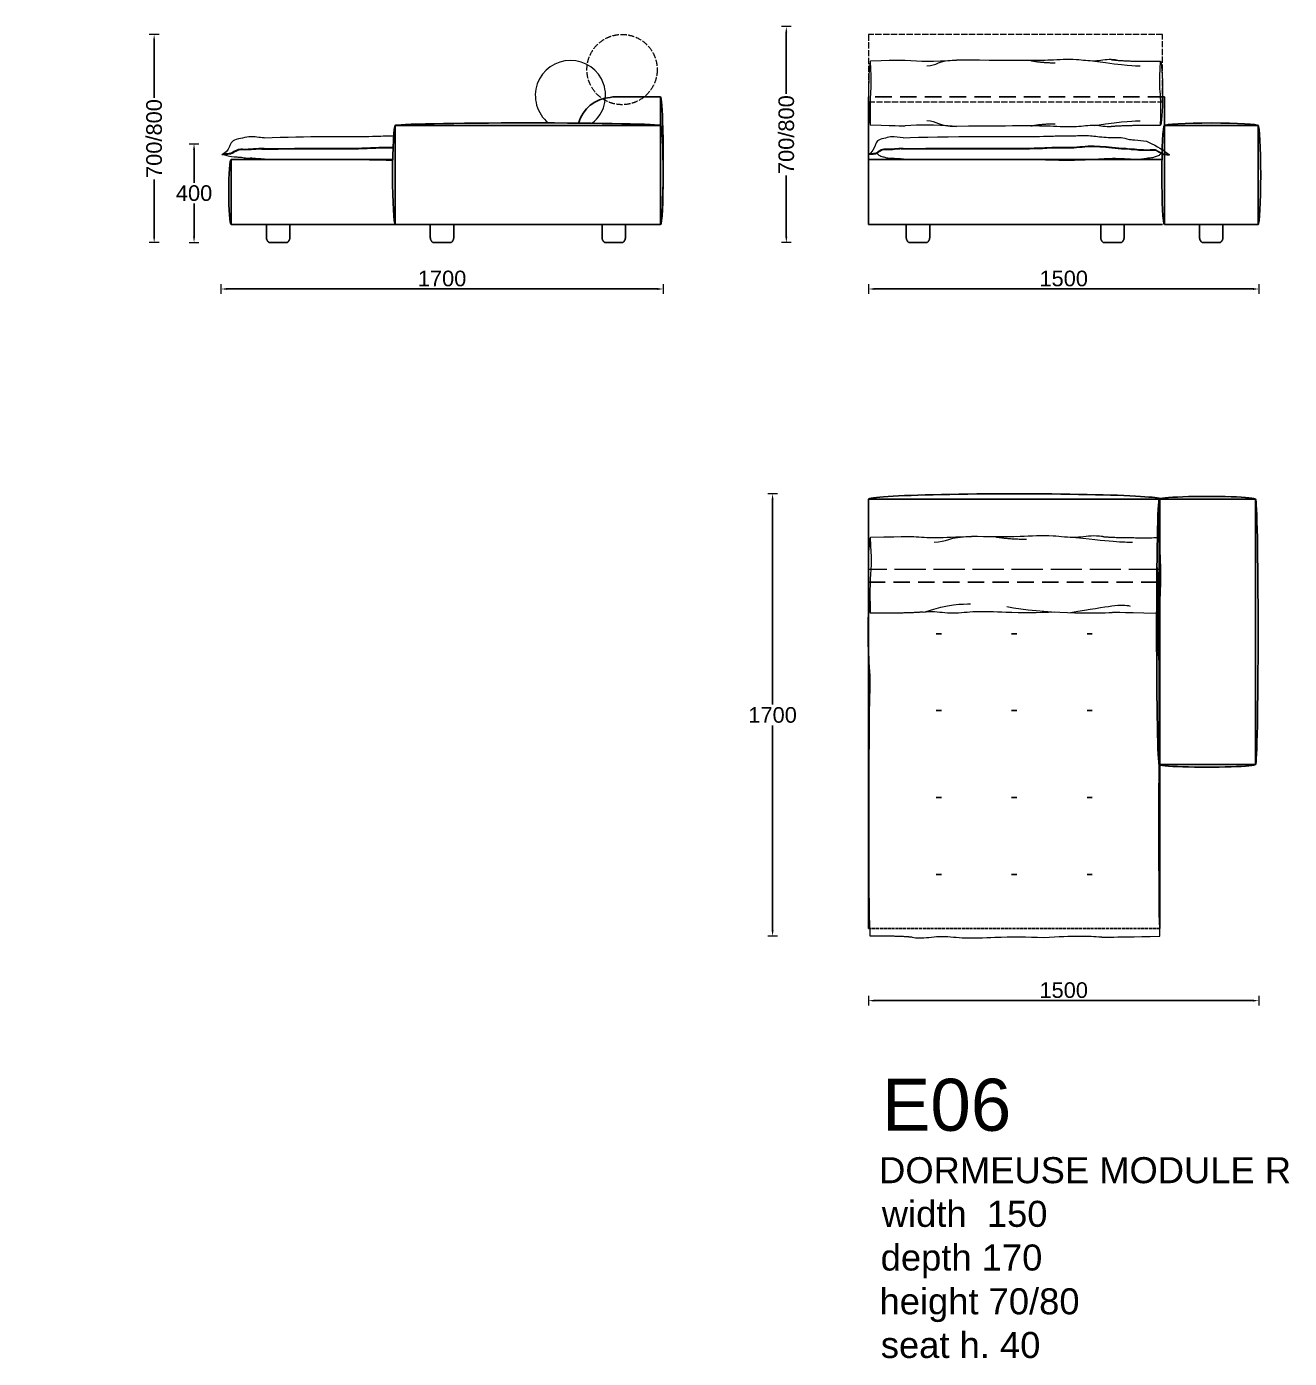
# Model space of a CAD drawing. Header units: millimetres. Extents: x 6668 to 47386, y -6732 to 35544.
# Drawn here: x 36872 to 41725, y 30427 to 35544 of the extents above; entities that cross this region are included whole.
import ezdxf

# ---------------------------------------------------------------- set-up
doc = ezdxf.new("R2010")
doc.units = ezdxf.units.MM
doc.linetypes.add('ACAD_ISO02W100', pattern=[15, 12, -3])
doc.linetypes.add('NASCOSTA', pattern=[9.525, 6.35, -3.175])
doc.layers.add('_ARREDO', color=7, linetype='Continuous')
doc.layers.add('TESTO', color=1, linetype='Continuous')
for name, color, linetype, lineweight in [('_CUSCINO SEDUTA', 8, 'Continuous', 9), ('_QUOTE', 1, 'Continuous', 9), ('_RULLO', 8, 'Continuous', 9)]:
    doc.layers.add(name, color=color, linetype=linetype, lineweight=lineweight)
doc.styles.add('Arial', font='arial.ttf')
doc.styles.get("Standard").update_dxf_attribs({"font": 'arial.ttf'})
doc.dimstyles.new('1_1', dxfattribs={"dimscale": 15, "dimtxt": 4, "dimasz": 1.5, "dimexe": 1.25, "dimexo": 2, "dimtad": 1, "dimtih": 1, "dimtoh": 1, "dimdec": 0, "dimtxsty": 'Standard', "dimcen": 2.5, "dimclrd": 256, "dimclre": 256, "dimclrt": 256, "dimadec": 0, "dimazin": 0, "dimtfac": 1, "dimtdec": 0, "dimtmove": 0, "dimatfit": 3, "dimfxl": 1.25, "dimfxlon": 1, "dimlwe": 0, "dimarcsym": 0})

# ---------------------------------------------------------------- blocks, each defined once
blk = doc.blocks.new('armrest_38')
at = {"layer": '_ARREDO'}
for p, q in [((-19, -101.99), (-19, 0.01)), ((-19, -0.01), (18, 0.01)), ((18, -101.99), (18, 0.01)), ((-19, -101.99), (18, -101.99))]:
    blk.add_line(p, q, dxfattribs=at)
at = {"layer": '_ARREDO', "extrusion": (0, 0, -1)}
for centre, major_axis, ratio, start_param, end_param in [((-19, -50.99), (0, 51), 0.019608, 3.141593, 6.283185), ((-0.5, -101.99), (-18.5, 0), 0.054047, 3.14149, 6.304844)]:
    blk.add_ellipse(centre, major_axis=major_axis, ratio=ratio, start_param=start_param, end_param=end_param, dxfattribs=at)
at = {"layer": '_ARREDO'}
for centre, major_axis, ratio, start_param, end_param in [((-0.5, 0.01), (18.5, 0), 0.054047, -0.000103, 3.163251), ((18, -50.99), (0, 51), 0.019608, 3.141593, 6.283185)]:
    blk.add_ellipse(centre, major_axis=major_axis, ratio=ratio, start_param=start_param, end_param=end_param, dxfattribs=at)
blk = doc.blocks.new('rullo')
at = {"layer": '_RULLO', "linetype": 'ACAD_ISO02W100'}
blk.add_lwpolyline([(-56, -0.02), (56, -0.02), (56, -27.02), (-56, -27.02)], close=True, dxfattribs=at)
at = {"layer": '_RULLO'}
blk.add_ellipse((-55.19, -29.33), major_axis=(0, 14.51), ratio=0.069077, start_param=0, end_param=3.141593, dxfattribs=at)
at = {"layer": '_RULLO', "extrusion": (0, 0, -1)}
blk.add_ellipse((55.17, -29.35), major_axis=(0, 14.51), ratio=0.069077, start_param=0, end_param=3.141593, dxfattribs=at)
at = {"layer": '_RULLO', "lineweight": 9}
for points, degree in [([(-38.66, -14.55), (-39.34, -14.49), (-40.03, -14.43), (-55.19, -14.82)], 3), ([(-54.92, -25.35), (-54.86, -24.66), (-54.8, -23.98), (-55.19, -14.82)], 3), ([(-16.45, -14.39), (-28.32, -15.14), (-33.5, -14.98), (-38.66, -14.55)], 3), ([(-30.79, -16.6), (-25.61, -16.6), (-25.61, -14.39), (-16.45, -14.39)], 3), ([(2.22, -14.44), (-4.02, -14.65), (-10.25, -14.59), (-16.45, -14.39)], 3), ([(-7.11, -14.57), (-1.61, -15.42), (4.73, -15.42)], 2), ([(14.89, -14.26), (10.69, -14.03), (6.45, -14.29), (2.22, -14.44)], 3), ([(23.68, -14.74), (20.77, -14.84), (17.84, -14.42), (14.89, -14.26)], 3), ([(31.55, -14.21), (28.91, -14.13), (26.31, -14.65), (23.68, -14.74)], 3), ([(23.68, -14.74), (38.39, -16.56), (43.41, -16.56), (45.44, -16.56)], 3), ([(34.06, -14.43), (33.19, -14.31), (32.36, -14.24), (31.55, -14.21)], 3), ([(34.06, -14.43), (38.73, -14.95), (55.17, -14.84)], 2), ([(54.91, -25.37), (54.85, -24.69), (54.79, -24), (55.17, -14.84)], 3), ([(-55.19, -43.84), (-55.47, -34.53), (-55.31, -29.93), (-54.92, -25.35)], 3), ([(55.17, -43.86), (55.46, -34.56), (55.29, -29.95), (54.91, -25.37)], 3), ([(-33.82, -43.28), (-26, -40.3), (-19.38, -40.3), (-16.86, -40.3)], 3), ([(44.72, -41.24), (40.7, -40.3), (37.26, -41.29), (21.63, -43.68)], 3), ([(-35.07, -43.42), (-39.75, -43.95), (-55.19, -43.84)], 2), ([(-35.07, -43.42), (-34.2, -43.31), (-33.38, -43.23), (-32.57, -43.21)], 3), ([(-32.57, -43.21), (-29.93, -43.13), (-27.32, -43.65), (-24.7, -43.74)], 3), ([(-24.7, -43.74), (-21.79, -43.84), (-18.86, -43.42), (-15.91, -43.26)], 3), ([(-15.91, -43.26), (-11.71, -43.02), (-7.47, -43.29), (-3.24, -43.44)], 3), ([(-3.24, -43.44), (3, -43.65), (9.23, -43.59), (15.43, -43.39)], 3), ([(-2.83, -41.29), (10.47, -44.08), (32.49, -43.98), (37.64, -43.55)], 3), ([(37.64, -43.55), (38.33, -43.49), (39.01, -43.43), (55.17, -43.82)], 3)]:
    blk.add_open_spline(points, degree=degree, dxfattribs=at)
blk = doc.blocks.new('*D252')
at = {"layer": '_QUOTE', "lineweight": 0, "transparency": 16777216}
for p, q in [((40107.9, 34554.5), (40107.9, 34517)), ((41608, 34554.5), (41608, 34517))]:
    blk.add_line(p, q, dxfattribs=at)
at = {"layer": '_QUOTE', "lineweight": -2, "transparency": 16777216}
blk.add_line((40130.4, 34535.8), (41585.5, 34535.8), dxfattribs=at)
at = {"layer": '_QUOTE', "transparency": 16777216}
for points in [[(40130.4, 34539.5), (40130.4, 34532), (40107.9, 34535.8)], [(41585.5, 34539.5), (41585.5, 34532), (41608, 34535.8)]]:
    blk.add_solid(points, dxfattribs=at)
at = {"layer": 'Defpoints', "color": 0, "transparency": 16777216}
for p in [(41608, 34973.7), (40107.9, 34923.5), (41608, 34535.8)]:
    blk.add_point(p, dxfattribs=at)
at = {"layer": '_QUOTE', "transparency": 16777216, "insert": (40857.9, 34575.8), "char_height": 60, "attachment_point": 5}
blk.add_mtext('1500', dxfattribs=at)
blk = doc.blocks.new('*D351')
at = {"layer": '_QUOTE', "lineweight": 0, "transparency": 16777216}
for p, q in [((37618.9, 34554.5), (37618.9, 34517)), ((39318.7, 34554.5), (39318.7, 34517))]:
    blk.add_line(p, q, dxfattribs=at)
at = {"layer": '_QUOTE', "lineweight": -2, "transparency": 16777216}
blk.add_line((39296.2, 34535.8), (37641.4, 34535.8), dxfattribs=at)
at = {"layer": '_QUOTE', "transparency": 16777216}
for points in [[(37641.4, 34539.5), (37641.4, 34532), (37618.9, 34535.8)], [(39296.2, 34539.5), (39296.2, 34532), (39318.7, 34535.8)]]:
    blk.add_solid(points, dxfattribs=at)
at = {"layer": 'Defpoints', "color": 0, "transparency": 16777216}
for p in [(39318.7, 35028.9), (37618.9, 34908.7), (37618.9, 34535.8)]:
    blk.add_point(p, dxfattribs=at)
at = {"layer": '_QUOTE', "transparency": 16777216, "insert": (38468.8, 34575.8), "char_height": 60, "attachment_point": 5}
blk.add_mtext('1700', dxfattribs=at)
blk = doc.blocks.new('*D253')
at = {"layer": '_QUOTE', "lineweight": 0, "transparency": 16777216}
for p, q in [((40107.9, 31820.4), (40107.9, 31782.9)), ((41608, 31820.4), (41608, 31782.9))]:
    blk.add_line(p, q, dxfattribs=at)
at = {"layer": '_QUOTE', "lineweight": -2, "transparency": 16777216}
blk.add_line((40130.4, 31801.7), (41585.5, 31801.7), dxfattribs=at)
at = {"layer": '_QUOTE', "transparency": 16777216}
for points in [[(40130.4, 31805.4), (40130.4, 31797.9), (40107.9, 31801.7)], [(41585.5, 31805.4), (41585.5, 31797.9), (41608, 31801.7)]]:
    blk.add_solid(points, dxfattribs=at)
at = {"layer": 'Defpoints', "color": 0, "transparency": 16777216}
for p in [(41608, 32239.6), (40107.9, 32189.3), (41608, 31801.7)]:
    blk.add_point(p, dxfattribs=at)
at = {"layer": '_QUOTE', "transparency": 16777216, "insert": (40857.9, 31841.7), "char_height": 60, "attachment_point": 5}
blk.add_mtext('1500', dxfattribs=at)
blk = doc.blocks.new('*D352')
at = {"layer": '_QUOTE', "lineweight": 0, "transparency": 16777216}
for p, q in [((39757.9, 33748.9), (39720.4, 33748.9)), ((39757.9, 32049.1), (39720.4, 32049.1))]:
    blk.add_line(p, q, dxfattribs=at)
at = {"layer": '_QUOTE', "lineweight": -2, "transparency": 16777216}
for p, q in [((39739.1, 33726.4), (39739.1, 32939)), ((39739.1, 32071.6), (39739.1, 32859))]:
    blk.add_line(p, q, dxfattribs=at)
at = {"layer": '_QUOTE', "transparency": 16777216}
for points in [[(39735.4, 33726.4), (39742.9, 33726.4), (39739.1, 33748.9)], [(39735.4, 32071.6), (39742.9, 32071.6), (39739.1, 32049.1)]]:
    blk.add_solid(points, dxfattribs=at)
at = {"layer": 'Defpoints', "color": 0, "transparency": 16777216}
for p in [(39739.1, 33748.9), (40667.9, 33748.9), (40593.8, 32049.1)]:
    blk.add_point(p, dxfattribs=at)
at = {"layer": '_QUOTE', "transparency": 16777216, "insert": (39739.1, 32899), "char_height": 60, "attachment_point": 5}
blk.add_mtext('1700', dxfattribs=at)
blk = doc.blocks.new('*D285')
at = {"layer": '_QUOTE', "lineweight": 0, "transparency": 16777216}
for p, q in [((37381.1, 35513.8), (37343.6, 35513.8)), ((37381.1, 34713.8), (37343.6, 34713.8))]:
    blk.add_line(p, q, dxfattribs=at)
at = {"layer": '_QUOTE', "lineweight": -2, "transparency": 16777216}
for p, q in [((37362.3, 35491.3), (37362.3, 35270.7)), ((37362.3, 34736.3), (37362.3, 34956.9))]:
    blk.add_line(p, q, dxfattribs=at)
at = {"layer": '_QUOTE', "transparency": 16777216}
for points in [[(37358.6, 35491.3), (37366.1, 35491.3), (37362.3, 35513.8)], [(37358.6, 34736.3), (37366.1, 34736.3), (37362.3, 34713.8)]]:
    blk.add_solid(points, dxfattribs=at)
at = {"layer": 'Defpoints', "color": 0, "transparency": 16777216}
for p in [(38971, 35513.8), (37362.3, 34713.8), (38124.7, 34713.8)]:
    blk.add_point(p, dxfattribs=at)
at = {"layer": '_QUOTE', "transparency": 16777216, "insert": (37362.3, 35113.8), "char_height": 60, "attachment_point": 5, "rotation": 90}
blk.add_mtext('700/800', dxfattribs=at)
blk = doc.blocks.new('*D286')
at = {"layer": '_QUOTE', "lineweight": 0, "transparency": 16777216}
for p, q in [((39810.6, 35543.8), (39773.1, 35543.8)), ((39810.6, 34713.8), (39773.1, 34713.8))]:
    blk.add_line(p, q, dxfattribs=at)
at = {"layer": '_QUOTE', "lineweight": -2, "transparency": 16777216}
for p, q in [((39791.9, 35521.3), (39791.9, 35285.7)), ((39791.9, 34736.3), (39791.9, 34971.9))]:
    blk.add_line(p, q, dxfattribs=at)
at = {"layer": '_QUOTE', "transparency": 16777216}
for points in [[(39788.1, 35521.3), (39795.6, 35521.3), (39791.9, 35543.8)], [(39788.1, 34736.3), (39795.6, 34736.3), (39791.9, 34713.8)]]:
    blk.add_solid(points, dxfattribs=at)
at = {"layer": 'Defpoints', "color": 0, "transparency": 16777216}
for p in [(40361.9, 35543.8), (39791.9, 34713.8), (40554.3, 34713.8)]:
    blk.add_point(p, dxfattribs=at)
at = {"layer": '_QUOTE', "transparency": 16777216, "insert": (39791.9, 35128.8), "char_height": 60, "attachment_point": 5, "rotation": 90}
blk.add_mtext('700/800', dxfattribs=at)
blk = doc.blocks.new('*D309')
at = {"layer": '_QUOTE', "lineweight": 0, "transparency": 16777216}
for p, q in [((37496.9, 35093.9), (37534.4, 35093.9)), ((37496.9, 34713.8), (37534.4, 34713.8))]:
    blk.add_line(p, q, dxfattribs=at)
at = {"layer": '_QUOTE', "lineweight": -2, "transparency": 16777216}
for p, q in [((37515.7, 35071.4), (37515.7, 34943.8)), ((37515.7, 34736.3), (37515.7, 34863.8))]:
    blk.add_line(p, q, dxfattribs=at)
at = {"layer": '_QUOTE', "transparency": 16777216}
for points in [[(37511.9, 35071.4), (37519.4, 35071.4), (37515.7, 35093.9)], [(37511.9, 34736.3), (37519.4, 34736.3), (37515.7, 34713.8)]]:
    blk.add_solid(points, dxfattribs=at)
at = {"layer": 'Defpoints', "color": 0, "transparency": 16777216}
for p in [(36872.2, 35093.9), (36872.2, 34713.8), (37515.7, 34713.8)]:
    blk.add_point(p, dxfattribs=at)
at = {"layer": '_QUOTE', "transparency": 16777216, "insert": (37515.7, 34903.8), "char_height": 60, "attachment_point": 5}
blk.add_mtext('400', dxfattribs=at)
blk = doc.blocks.new('PIEDINO MIAMI SOFT_PANAMA H7CM')
at = {"color": 0, "linetype": 'ByBlock', "lineweight": -2}
for points in [[(45, 0), (-45, 0)], [(-45, 0), (-45, -50.4)], [(-45, -50.4), (-45, -51.2), (-44.9, -52), (-44.8, -52.9), (-44.7, -53.7), (-44.5, -54.5), (-44.4, -55.3), (-44.2, -56.1), (-43.9, -56.9), (-43.7, -57.7), (-43.4, -58.5), (-43.1, -59.3), (-42.7, -60), (-42.4, -60.8), (-42, -61.5), (-41.6, -62.2), (-41.1, -63), (-40.7, -63.6), (-40.2, -64.3), (-39.7, -65), (-39.1, -65.6), (-38.6, -66.2), (-38, -66.8), (-37.4, -67.4), (-36.8, -68), (-36.1, -68.5), (-35.5, -69), (-34.8, -69.5), (-34.1, -70)], [(34.1, -70), (34.8, -69.5), (35.5, -69), (36.1, -68.5), (36.8, -68), (37.4, -67.4), (38, -66.8), (38.6, -66.2), (39.1, -65.6), (39.7, -65), (40.2, -64.3), (40.7, -63.6), (41.1, -63), (41.6, -62.2), (42, -61.5), (42.4, -60.8), (42.7, -60), (43.1, -59.3), (43.4, -58.5), (43.7, -57.7), (43.9, -56.9), (44.2, -56.1), (44.4, -55.3), (44.5, -54.5), (44.7, -53.7), (44.8, -52.9), (44.9, -52), (45, -51.2), (45, -50.4)], [(45, -50.4), (45, 0)], [(-34.1, -70), (34.1, -70)]]:
    blk.add_lwpolyline(points, dxfattribs=at)

msp = doc.modelspace()

# ---------------------------------------------------------------- linework, layer by layer
at = {"layer": '_ARREDO'}
for p, q in [((39308.7, 35273.5), (39147.3, 35273.5)), ((39308.7, 35273.5), (39308.7, 34783.8)), ((40107.9, 35273.5), (40107.9, 34783.8)), ((41245, 35163.7), (41245, 35273.5)), ((38288.7, 35163.8), (39308.7, 35163.8)), ((38288.7, 35163.8), (38288.7, 34783.8)), ((39308.7, 35163.8), (39308.7, 34783.8)), ((41245, 35163.7), (41605, 35163.7)), ((41245, 35163.7), (41245, 34783.8)), ((41605, 35163.7), (41245, 35163.7)), ((41245, 35163.7), (41245, 34783.8)), ((41605, 35163.7), (41605, 34783.8)), ((41605, 34783.8), (41605, 35163.7)), ((37658.9, 35033.7), (37658.9, 34783.7)), ((38279.3, 35033.7), (37658.9, 35033.7)), ((41237.9, 35033.8), (40107.9, 35033.8)), ((38288.9, 34783.7), (37658.9, 34783.7)), ((41237.9, 34783.8), (40107.9, 34783.8)), ((41245, 34783.8), (41605, 34783.8)), ((40107.9, 32078.9), (40107.9, 33728.9)), ((40107.9, 33728.9), (41227.9, 33728.9)), ((41227.9, 33728.9), (41227.9, 32078.9)), ((40367.9, 33211.4), (40387.9, 33211.4)), ((40657.9, 33211.4), (40677.9, 33211.4)), ((40967.9, 33211.4), (40947.9, 33211.4)), ((40367.9, 32916.4), (40387.9, 32916.4)), ((40657.9, 32916.4), (40677.9, 32916.4)), ((40967.9, 32916.4), (40947.9, 32916.4)), ((40367.9, 32581.5), (40387.9, 32581.5)), ((40657.9, 32581.5), (40677.9, 32581.5)), ((40967.9, 32581.5), (40947.9, 32581.5)), ((40367.9, 32286.5), (40387.9, 32286.5)), ((40657.9, 32286.5), (40677.9, 32286.5)), ((40967.9, 32286.5), (40947.9, 32286.5))]:
    msp.add_line(p, q, dxfattribs=at)
at = {"layer": '_ARREDO', "linetype": 'NASCOSTA', "ltscale": 10}
msp.add_line((41245, 35273.5), (40107.9, 35273.5), dxfattribs=at)
at = {"layer": '_ARREDO', "linetype": 'ACAD_ISO02W100'}
msp.add_line((41227.9, 32078.9), (40107.9, 32078.9), dxfattribs=at)
at = {"layer": '_ARREDO'}
for points in [[(39115.3, 35272.1), (39124.8, 35273.5)], [(39308.7, 35273.5), (39124.8, 35273.5)]]:
    msp.add_lwpolyline(points, dxfattribs=at)
msp.add_lwpolyline([(38288.7, 34783.8), (39308.7, 34783.8), (39308.7, 35163.8), (38288.7, 35163.8)], close=True, dxfattribs=at)
at = {"layer": '_ARREDO', "linetype": 'NASCOSTA', "ltscale": 10}
msp.add_lwpolyline([(40107.9, 33408.9), (41227.9, 33408.9)], dxfattribs=at)
at = {"layer": '_ARREDO'}
msp.add_arc((39125.6, 35134.2), 138.3, 94.281, 163.6673, dxfattribs=at)
at = {"layer": '_ARREDO', "extrusion": (0, 0, -1)}
msp.add_ellipse((39308.7, 35028.9), major_axis=(0, 244.6), ratio=0.040884, start_param=0, end_param=3.141593, dxfattribs=at)
at = {"layer": '_ARREDO'}
for centre, major_axis, ratio, start_param, end_param in [((38288.7, 34973.8), (0, -190), 0.052632, 3.141593, 6.283185), ((38798.7, 35163.8), (-510, 0), 0.019608, 3.141593, 6.283185), ((39308.7, 34973.8), (0, 190), 0.052632, 3.141593, 6.283185), ((41245, 34973.7), (0, -189.9), 0.052652, 3.141593, 6.283185), ((41425, 35163.7), (-180, 0), 0.055556, 3.141593, 6.283185), ((41605, 34973.7), (0, 189.9), 0.052652, 3.141593, 6.283185), ((37658.9, 34908.7), (0, -125), 0.08, 3.141593, 6.283185), ((40667.9, 33728.8), (560, 0.1), 0.035879, -0.000011, 3.141593)]:
    msp.add_ellipse(centre, major_axis=major_axis, ratio=ratio, start_param=start_param, end_param=end_param, dxfattribs=at)
at = {"layer": '_ARREDO', "lineweight": 9}
for points, degree in [([(40110.6, 33323.6), (40111.1, 33330.4), (40111.8, 33337.3), (40107.9, 33428.9)], 3), ([(41224.2, 33323.3), (41224.7, 33330.2), (41225.4, 33337.1), (41221.5, 33428.7)], 3), ([(40106.8, 33168.5), (40104.7, 33220.2), (40106.2, 33272.1), (40110.6, 33323.6)], 3), ([(41220.4, 33168.3), (41218.3, 33220), (41219.8, 33271.8), (41224.2, 33323.3)], 3), ([(40114.1, 33032.7), (40113.4, 33077.9), (40108.7, 33123.2), (40106.8, 33168.5)], 3), ([(41227.7, 33032.5), (41227, 33077.6), (41222.3, 33122.9), (41220.4, 33168.3)], 3), ([(40112.2, 32941.5), (40113.2, 32971.9), (40114.6, 33002.3), (40114.1, 33032.7)], 3), ([(41225.8, 32941.3), (41226.8, 32971.7), (41228.2, 33002.1), (41227.7, 33032.5)], 3), ([(40111.7, 32124.8), (40109.6, 32187.2), (40110.1, 32879.5), (40112.2, 32941.5)], 3), ([(41225.3, 32124.5), (41223.2, 32186.9), (41223.7, 32879.2), (41225.8, 32941.3)], 3), ([(40114.3, 32049.1), (40113.9, 32074.3), (40112.6, 32099.5), (40111.7, 32124.8)], 3), ([(41227.9, 32048.9), (41227.5, 32074.1), (41226.2, 32099.3), (41225.3, 32124.5)], 3), ([(40275.4, 32045), (40228.7, 32050.2), (40114.3, 32049.1)], 2), ([(40275.4, 32045), (40284.2, 32043.8), (40292.4, 32043.1), (40300.5, 32042.8)], 3), ([(40300.5, 32042.8), (40326.9, 32042.1), (40353, 32047.2), (40379.2, 32048.1)], 3), ([(40379.2, 32048.1), (40408.3, 32049.1), (40437.6, 32045), (40467.1, 32043.3)], 3), ([(40467.1, 32043.3), (40509.1, 32041), (40551.5, 32043.6), (40593.8, 32045.1)], 3), ([(40593.8, 32045.1), (40656.2, 32047.2), (40718.5, 32046.6), (40780.5, 32044.6)], 3), ([(40780.5, 32044.6), (40899.2, 32052.1), (40951.1, 32050.6), (41002.6, 32046.2)], 3), ([(41002.6, 32046.2), (41009.4, 32045.7), (41016.3, 32045), (41227.9, 32048.9)], 3)]:
    msp.add_open_spline(points, degree=degree, dxfattribs=at)
at = {"layer": '_CUSCINO SEDUTA'}
msp.add_line((41130.6, 35073.4), (41110.9, 35074.8), dxfattribs=at)
for points in [[(37665.5, 35104.5), (37655.2, 35096.4), (37651.6, 35079.6), (37643.9, 35068.7)], [(37694.8, 35114.2), (37682.2, 35111.5), (37672.3, 35110), (37665.5, 35104.5)], [(37726.7, 35120.2), (37716.2, 35119.1), (37704.6, 35116.3), (37694.8, 35114.2)], [(37784.8, 35116.8), (37766.8, 35116.7), (37749.1, 35122.4), (37726.7, 35120.2)], [(37784.8, 35116.8), (37951, 35123.2), (38110.6, 35121.4), (38187.3, 35122.3)], [(38187.3, 35122.3), (38228.1, 35122.8), (38245.5, 35124.1), (38263, 35124.2)], [(38263, 35124.2), (38269.3, 35124.3), (38275.6, 35124.2), (38282, 35124.1)], [(40142.6, 35104.6), (40134.2, 35096.4), (40131.3, 35079.7), (40124.9, 35068.8)], [(40166.6, 35114.2), (40156.4, 35111.6), (40148.2, 35110), (40142.6, 35104.6)], [(40192.8, 35120.2), (40184.2, 35119.2), (40174.7, 35116.3), (40166.6, 35114.2)], [(40240.5, 35116.9), (40225.7, 35116.8), (40211.2, 35122.5), (40192.8, 35120.2)], [(40240.5, 35116.9), (40376.7, 35123.3), (40717.1, 35121.5), (40780.5, 35122.4)], [(40780.5, 35122.4), (40814, 35122.9), (40828.3, 35124.1), (40842.6, 35124.3)], [(40842.6, 35124.3), (40856.3, 35124.4), (40870, 35123.6), (40883.9, 35123.8)], [(40883.9, 35123.8), (40902.3, 35124), (40920.8, 35126.2), (40939.3, 35125.9)], [(40939.3, 35125.9), (40958, 35125.6), (40976.5, 35122.8), (40995.3, 35120.9)], [(40995.3, 35120.9), (41018.2, 35118.4), (41041.5, 35117.3), (41059.7, 35117.9)], [(41059.7, 35117.9), (41071.8, 35118.3), (41081.6, 35119.6), (41110.9, 35110.3)], [(41110.9, 35110.3), (41114.5, 35110), (41118.2, 35109.8), (41130.6, 35109)], [(41130.6, 35109), (41146.1, 35107.9), (41161.4, 35106.4), (41175.7, 35103.1)], [(41175.7, 35103.1), (41228.7, 35078.6), (41237.2, 35071.7), (41245.9, 35065)], [(37643.9, 35068.7), (37638.2, 35060.9), (37630.5, 35056.2), (37622.7, 35051.4)], [(37639.7, 35052.8), (37633.8, 35052.6), (37628.3, 35052), (37622.7, 35051.4)], [(37638, 35055.3), (37634.6, 35055.1), (37631, 35054.8), (37627.7, 35054.5)], [(37628.9, 35052), (37650.7, 35047.2), (37653.6, 35044.3), (37670.1, 35044.1)], [(37654.1, 35056.8), (37649.5, 35055.6), (37643.6, 35055.5), (37638, 35055.3)], [(37655.8, 35054.4), (37651.1, 35053.2), (37645.3, 35053.1), (37639.7, 35052.8)], [(37665.3, 35061.9), (37661.9, 35060), (37658.5, 35057.9), (37654.1, 35056.8)], [(37666.9, 35059.5), (37663.6, 35057.6), (37660.2, 35055.5), (37655.8, 35054.4)], [(37677.1, 35067.9), (37673, 35065.9), (37669.1, 35064), (37665.3, 35061.9)], [(37678.8, 35065.5), (37674.6, 35063.5), (37670.8, 35061.6), (37666.9, 35059.5)], [(37689, 35072.3), (37684.4, 35071.6), (37680.7, 35069.7), (37677.1, 35067.9)], [(37690.6, 35069.9), (37686.1, 35069.2), (37682.4, 35067.3), (37678.8, 35065.5)], [(37702, 35072.4), (37697.4, 35072.6), (37692.9, 35072.9), (37689, 35072.3)], [(37703.6, 35070), (37699.1, 35070.2), (37694.6, 35070.5), (37690.6, 35069.9)], [(37784.8, 35076.1), (37758.8, 35076.4), (37731.2, 35071.4), (37702, 35072.4)], [(37775.7, 35073.6), (37759.4, 35073.8), (37732.3, 35069), (37703.6, 35070)], [(37775.7, 35073.6), (38130.5, 35073.7), (38156.2, 35074.8), (38181.6, 35075.9)], [(37784.8, 35076.1), (38137.2, 35076.3), (38160.3, 35077.3), (38183.3, 35078.4)], [(38181.6, 35075.9), (38210.2, 35077.3), (38238.5, 35078.7), (38267.2, 35078.7)], [(38183.3, 35078.4), (38211.8, 35079.7), (38240.2, 35081.1), (38268.8, 35081.1)], [(38267.2, 35078.7), (38271.5, 35078.7), (38275.9, 35078.6), (38280.3, 35078.6)], [(38268.8, 35081.1), (38272.6, 35081.1), (38276.5, 35081.1), (38280.3, 35081)], [(40124.9, 35068.8), (40120.3, 35061), (40113.9, 35056.3), (40107.5, 35051.5)], [(40121.4, 35052.9), (40116.7, 35052.6), (40112.1, 35052.1), (40107.5, 35051.5)], [(40120.1, 35055.3), (40117.3, 35055.1), (40114.4, 35054.9), (40111.6, 35054.6)], [(40133.3, 35056.8), (40129.5, 35055.7), (40124.7, 35055.6), (40120.1, 35055.3)], [(40134.7, 35054.4), (40130.8, 35053.2), (40126, 35053.2), (40121.4, 35052.9)], [(40142.5, 35061.9), (40139.7, 35060), (40136.9, 35058), (40133.3, 35056.8)], [(40143.8, 35059.5), (40141, 35057.6), (40138.2, 35055.5), (40134.7, 35054.4)], [(40140.8, 35057.5), (40142.9, 35054.7), (40144.8, 35051.9), (40148, 35049.7)], [(40152.2, 35068), (40148.8, 35065.9), (40145.6, 35064.1), (40142.5, 35061.9)], [(40153.5, 35065.6), (40150.1, 35063.5), (40147, 35061.6), (40143.8, 35059.5)], [(40148, 35049.7), (40151.8, 35047.3), (40157.3, 35045.8), (40162.7, 35044.1)], [(40161.9, 35072.3), (40158.2, 35071.6), (40155.1, 35069.7), (40152.2, 35068)], [(40163.2, 35069.9), (40159.5, 35069.2), (40156.5, 35067.3), (40153.5, 35065.6)], [(40172.6, 35072.5), (40168.8, 35072.7), (40165.1, 35073), (40161.9, 35072.3)], [(40173.9, 35070.1), (40170.2, 35070.2), (40166.5, 35070.6), (40163.2, 35069.9)], [(40240.5, 35076.2), (40219.2, 35076.4), (40196.5, 35071.5), (40172.6, 35072.5)], [(40233, 35073.7), (40219.6, 35073.9), (40197.4, 35069.1), (40173.9, 35070.1)], [(40233, 35073.7), (40733.9, 35073.7), (40755, 35074.8), (40775.8, 35076)], [(40240.5, 35076.2), (40739.4, 35076.4), (40758.3, 35077.4), (40777.2, 35078.5)], [(40775.8, 35076), (40799.3, 35077.4), (40822.5, 35078.8), (40846, 35078.7)], [(40777.2, 35078.5), (40800.6, 35079.8), (40823.9, 35081.2), (40847.3, 35081.2)], [(40846, 35078.7), (40863, 35078.7), (40880.1, 35078), (40897, 35078.7)], [(40847.3, 35081.2), (40864.3, 35081.2), (40881.5, 35080.4), (40898.4, 35081.2)], [(40897, 35078.7), (40911.2, 35079.4), (40925.2, 35081.2), (40939.3, 35082.1)], [(40898.4, 35081.2), (40912.5, 35081.8), (40926.5, 35083.6), (40940.6, 35084.6)], [(40939.3, 35082.1), (40969.7, 35084.2), (41000.6, 35082.4), (41031, 35079.3)], [(40940.6, 35084.6), (40971, 35086.6), (41002, 35084.8), (41032.3, 35081.7)], [(41031, 35079.3), (41047.4, 35077.6), (41063.7, 35075.5), (41080.2, 35074.9)], [(41032.3, 35081.7), (41048.8, 35080.1), (41065.1, 35078), (41081.5, 35077.4)], [(41080.2, 35074.9), (41090.4, 35074.6), (41100.6, 35074.7), (41110.9, 35072.8)], [(41081.5, 35077.4), (41091.3, 35077), (41101.1, 35077.1), (41110.9, 35074.8)], [(41110.9, 35072.8), (41114.5, 35072.5), (41118.2, 35072.2), (41130.6, 35071.1)], [(41130.6, 35073.4), (41152.8, 35071.5), (41175, 35070.1), (41198.5, 35071.5)], [(41130.6, 35071.1), (41152.8, 35069.2), (41175, 35067.7), (41198.5, 35069.2)], [(41198.5, 35071.5), (41202.3, 35071.8), (41206, 35072.1), (41209.3, 35071.5)], [(41198.5, 35069.2), (41202.3, 35069.4), (41206, 35069.7), (41209.3, 35069.1)], [(41209.3, 35071.5), (41212.9, 35070.7), (41216, 35068.8), (41218.9, 35067.1)], [(41209.3, 35069.1), (41212.9, 35068.4), (41216, 35066.5), (41218.9, 35064.7)], [(41224.4, 35048.9), (41220.6, 35046.5), (41215.1, 35044.9), (41209.8, 35043.3)], [(41218.9, 35067.1), (41222.3, 35065), (41225.5, 35063.2), (41228.6, 35061)], [(41218.9, 35064.7), (41222.3, 35062.7), (41225.5, 35060.8), (41228.6, 35058.7)], [(41231.6, 35056.6), (41229.6, 35053.8), (41227.6, 35051), (41224.4, 35048.9)], [(41228.6, 35061), (41231.4, 35059.1), (41234.2, 35057), (41237.8, 35055.9)], [(41228.6, 35058.7), (41231.4, 35056.8), (41234.2, 35054.7), (41237.8, 35053.6)], [(41237.8, 35055.9), (41241.6, 35054.8), (41246.5, 35054.7), (41251, 35054.4)], [(41237.8, 35053.6), (41241.6, 35052.4), (41246.5, 35052.3), (41251, 35052.1)], [(41245.9, 35065), (41252.2, 35060.2), (41258.6, 35055.4), (41264.9, 35050.6)], [(41251, 35054.4), (41255.8, 35054.1), (41260.3, 35053.6), (41264.9, 35053)], [(41251, 35052.1), (41255.8, 35051.8), (41260.3, 35051.2), (41264.9, 35050.7)], [(37670.1, 35044.1), (37676.1, 35043.6), (37683, 35042.1), (37688.3, 35042.2)], [(37688.3, 35042.2), (37695.8, 35042.6), (37701.6, 35041.1), (37707.8, 35040.2)], [(37707.8, 35040.2), (37715.1, 35039), (37722.9, 35038.7), (37730.7, 35038.4)], [(37786.4, 35034.7), (37767.9, 35035.7), (37749.2, 35037.1), (37730.7, 35038.4)], [(37786.4, 35034.7), (38146.3, 35034), (38178.2, 35032.9), (38210.3, 35032.1)], [(38210.3, 35032.1), (38233.2, 35031.6), (38256.3, 35031.2), (38279.3, 35031)], [(40162.7, 35044.1), (40167.5, 35042.7), (40172.3, 35041.2), (40177.3, 35040.2)], [(40177.3, 35040.2), (40183.3, 35039.1), (40189.7, 35038.8), (40196.1, 35038.4)], [(40241.8, 35034.7), (40226.6, 35035.8), (40211.3, 35037.1), (40196.1, 35038.4)], [(40241.8, 35034.7), (40746.9, 35034.1), (40773, 35033), (40799.3, 35032.2)], [(40799.3, 35032.2), (40852.7, 35030.6), (40906.4, 35030.3), (40959.8, 35033.3)], [(40959.8, 35033.3), (40988.5, 35034.9), (41017.2, 35037.4), (41046, 35037.8)], [(41046, 35037.8), (41076.3, 35038.1), (41106.8, 35036.1), (41137.2, 35034.4)], [(41137.2, 35034.4), (41150.2, 35035.3), (41163.3, 35036.5), (41176.3, 35037.6)], [(41195.2, 35039.4), (41189.2, 35038.2), (41182.8, 35037.9), (41176.3, 35037.6)], [(41209.8, 35043.3), (41204.9, 35041.9), (41200.2, 35040.3), (41195.2, 35039.4)]]:
    msp.add_open_spline(points, degree=3, dxfattribs=at)
at = {"layer": '_RULLO', "linetype": 'ACAD_ISO02W100', "ltscale": 2}
msp.add_lwpolyline([(41237.9, 35513.8), (40107.9, 35513.8), (40107.9, 35254.5), (41237.9, 35254.5)], close=True, dxfattribs=at)
msp.add_circle((39160.6, 35378.8), 135, dxfattribs=at)
at = {"layer": '_RULLO'}
msp.add_arc((38962.2, 35278.8), 135, 308.8418, 231.141, dxfattribs=at)
msp.add_ellipse((40115.9, 35288.4), major_axis=(0, 122.6), ratio=0.065432, start_param=-0.000114, end_param=3.139138, dxfattribs=at)
at = {"layer": '_RULLO', "extrusion": (0, 0, -1)}
msp.add_ellipse((41229.9, 35287.8), major_axis=(0, -122.9), ratio=0.065265, start_param=3.141593, end_param=6.283185, dxfattribs=at)
at = {"layer": '_RULLO', "lineweight": 9}
for points, degree in [([(40248.6, 35413.6), (40243.1, 35414.2), (40237.7, 35414.8), (40115.9, 35410.9)], 3), ([(40118, 35305.6), (40118.5, 35312.5), (40119, 35319.3), (40115.9, 35410.9)], 3), ([(40446.3, 35415.2), (40351.3, 35407.7), (40309.8, 35409.2), (40248.6, 35413.6)], 3), ([(40331.6, 35393.1), (40373, 35393.1), (40373, 35415.2), (40446.3, 35415.2)], 3), ([(40805.7, 35414.7), (40755.8, 35412.6), (40705.4, 35413.2), (40446.3, 35415.2)], 3), ([(40731, 35413.4), (40775, 35404.9), (40825.7, 35404.9)], 2), ([(40907, 35416.5), (40873.4, 35418.8), (40839.5, 35416.2), (40805.7, 35414.7)], 3), ([(40977.3, 35411.7), (40954.1, 35410.7), (40930.6, 35414.8), (40907, 35416.5)], 3), ([(41040.3, 35417), (41019.2, 35417.7), (40998.3, 35412.6), (40977.3, 35411.7)], 3), ([(40977.3, 35411.7), (41095, 35393.5), (41135.1, 35393.5), (41151.4, 35393.5)], 3), ([(41060.4, 35414.8), (41053.4, 35416), (41046.8, 35416.7), (41040.3, 35417)], 3), ([(41040.3, 35417), (41097.7, 35409.6), (41229.9, 35410.7)], 2), ([(41227.7, 35305.4), (41227.3, 35312.2), (41226.2, 35319.1), (41229.9, 35410.7)], 3), ([(40115.9, 35164.7), (40113.7, 35261.8), (40115.1, 35275.2), (40118, 35305.6)], 3), ([(41229.9, 35165), (41232.2, 35258), (41230.8, 35273.3), (41227.7, 35305.4)], 3), ([(40248.6, 35162.1), (40243.1, 35161.5), (40237.7, 35160.9), (40115.9, 35164.7)], 3), ([(40446.3, 35160.5), (40351.3, 35168), (40309.8, 35166.4), (40248.6, 35162.1)], 3), ([(40331.6, 35182.6), (40373, 35182.6), (40373, 35160.5), (40446.3, 35160.5)], 3), ([(40805.7, 35160.9), (40755.8, 35163), (40705.4, 35162.5), (40446.3, 35160.5)], 3), ([(40731, 35162.2), (40775, 35170.7), (40825.7, 35170.7)], 2), ([(40907, 35159.1), (40873.4, 35156.8), (40839.5, 35159.4), (40805.7, 35160.9)], 3), ([(40977.3, 35163.9), (40954.1, 35164.9), (40930.6, 35160.8), (40907, 35159.1)], 3), ([(40977.3, 35163.9), (41095, 35182.1), (41135.1, 35182.1), (41151.4, 35182.1)], 3), ([(41040.3, 35158.6), (41019.2, 35157.9), (40998.3, 35163), (40977.3, 35163.9)], 3), ([(41040.3, 35160.8), (41097.7, 35166), (41229.9, 35165)], 2)]:
    msp.add_open_spline(points, degree=degree, dxfattribs=at)

# ---------------------------------------------------------------- block references
at = {"layer": '_ARREDO'}
for p in [(37838.9, 34783.8), (38468.7, 34783.8), (39128.6, 34783.8), (40297.9, 34783.8), (41045, 34783.8), (41425, 34783.8)]:
    msp.add_blockref('PIEDINO MIAMI SOFT_PANAMA H7CM', p, dxfattribs=at)
at = {"layer": '_ARREDO', "xscale": 10, "yscale": 10, "zscale": 10}
for name, p in [('rullo', (40667.9, 33728.9)), ('armrest_38', (41415, 33728.7))]:
    msp.add_blockref(name, p, dxfattribs=at)

# ---------------------------------------------------------------- texts
at = {"layer": 'TESTO', "style": 'Arial'}
for s, height, p in [('E06', 200, (40159.2, 31301.6)), ('DORMEUSE MODULE R', 100, (40148.5, 31100.3)), ('width  150', 100, (40158.8, 30932.6)), ('depth 170', 100, (40154.5, 30764.8)), ('height 70/80', 100, (40150, 30596.5)), ('seat h. 40', 100, (40154.9, 30428.7))]:
    msp.add_text(s, height=height, dxfattribs=at).set_placement(p)

# ---------------------------------------------------------------- dimensions: what is measured, and where the dimension line sits
at = {"layer": '_QUOTE'}
for base, p1, p2, picture, middle in [((37362.3, 34713.8), (38971, 35513.8), (38124.7, 34713.8), '*D285', (37362.3, 35113.8)), ((39791.9, 34713.8), (40361.9, 35543.8), (40554.3, 34713.8), '*D286', (39791.9, 35128.8))]:
    dim = msp.add_linear_dim(base=base, p1=p1, p2=p2, angle=90, text='700/800', dimstyle='1_1', dxfattribs=at)
    dim.commit()
    dim.dimension.update_dxf_attribs({"geometry": picture, "text_midpoint": middle, "text_rotation": 90})
dim = msp.add_linear_dim(base=(37515.7, 34713.8), p1=(36872.2, 35093.9), p2=(36872.2, 34713.8), angle=90, text='400', dimstyle='1_1', dxfattribs=at)
dim.commit()
dim.dimension.update_dxf_attribs({"geometry": '*D309', "text_midpoint": (37515.7, 34903.8)})
for base, p1, p2, picture, middle in [((37618.9, 34535.8), (39318.7, 35028.9), (37618.9, 34908.7), '*D351', (38468.8, 34575.8)), ((41608, 34535.8), (40107.9, 34923.5), (41608, 34973.7), '*D252', (40857.9, 34575.8)), ((41608, 31801.7), (40107.9, 32189.3), (41608, 32239.6), '*D253', (40857.9, 31841.7))]:
    dim = msp.add_linear_dim(base=base, p1=p1, p2=p2, dimstyle='1_1', dxfattribs=at)
    dim.commit()
    dim.dimension.update_dxf_attribs({"geometry": picture, "text_midpoint": middle})
dim = msp.add_linear_dim(base=(39739.1, 33748.9), p1=(40593.8, 32049.1), p2=(40667.9, 33748.9), angle=90, dimstyle='1_1', dxfattribs=at)
dim.commit()
dim.dimension.update_dxf_attribs({"geometry": '*D352', "text_midpoint": (39739.1, 32899)})

doc.saveas('drawing.dxf')
